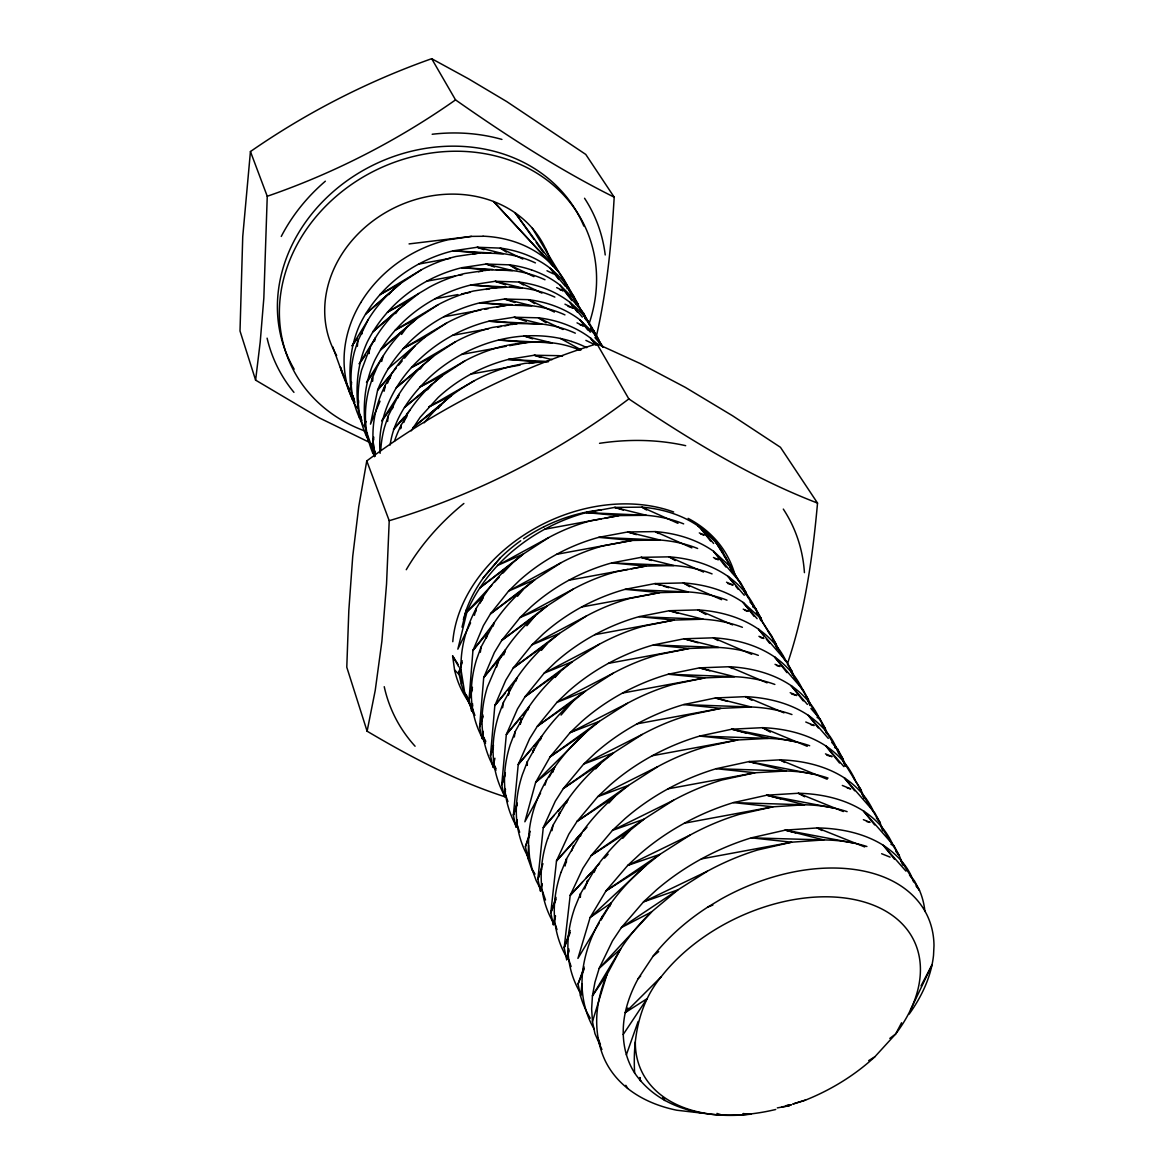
<?xml version="1.0" encoding="UTF-8"?>
<svg xmlns="http://www.w3.org/2000/svg" width="1174" height="1174" viewBox="0 0 1174 1174"><rect width="100%" height="100%" fill="white"/><g stroke="black" fill="none" stroke-linecap="round" stroke-linejoin="round"><path stroke-width="1.5" d="M596.363 336.292C606.855 290.638 611.478 243.869 614.193 197.173L585.767 154.425L506.713 101.566L468.499 78.805L431.68 58.7C367.462 81.402 306.399 112.719 250.444 151.549L267.246 196.263L263.842 297.976L260.217 341.957L255.609 380.127L319.622 418.047L368.563 441.923M775.721 1109.474C727.542 1121.155 665.203 1117.677 634.635 1072.992C632.669 1038.975 638.744 1003.829 661.065 976.929A151.035 97.251 -25.6 0 1 858.884 900.59A151.035 97.251 -25.6 0 1 895.659 1034.001L874.791 1056.849A151.035 97.251 -25.6 0 1 805.569 1100.082L793.022 1104L805.569 1100.082M527.273 765.36L527.361 761.735L541.64 736.421A160.955 116.696 -29.3 0 1 572.956 701.333L585.621 690.972L613.136 673.245A160.691 113.35 -29.3 0 1 658.335 654.71L689.226 648.459L718.591 647.446A160.544 110.664 -27.9 0 1 758.345 655.371M794.695 678.337A157.639 109.226 -25.7 0 0 792.068 671.645L787.358 664C804.953 612.094 812.643 557.489 817.53 503.088L780.446 447.294L732.429 415.684L685.337 387.376L640.05 363.47L596.906 343.791C514.256 369.517 436.214 409.286 366.758 460.927L389.225 520.698L386.554 583.86L381.902 641.209L375.225 690.444L367.11 731.211C411.238 757.303 456.979 781.429 505.965 797.102M634.635 1072.992C623.291 1055.206 620.914 1033.003 625.258 1012.619A161.528 108.184 -27 0 1 638.201 978.617L653.082 956.208A164.609 108.199 -28.1 0 1 707.775 907.091L721.027 899.108A167.618 107.524 -28.1 0 1 818.146 868.555A170.656 107.216 -27.2 0 1 906.357 889.848A173.693 108.316 -25.8 0 1 933.99 945.672L933.535 955.181A176.936 111.178 -24.3 0 1 909.175 1014.087M566.352 862.552L566.499 858.884L581.79 832.718A169.54 118.075 -29.2 0 1 615.073 796.221L628.501 785.391L657.572 766.739A169.247 114.362 -29.2 0 1 705.178 746.928L737.595 739.972L768.31 738.387A169.071 111.398 -27.8 0 1 809.678 745.725M774.855 684.442A163.289 110.958 -27.9 0 0 734.586 676.679L704.782 677.882L673.392 684.354A163.45 113.731 -29.2 0 0 627.415 703.299L599.4 721.32L586.486 731.828A163.729 117.195 -29.3 0 0 554.554 767.37L546.585 779.976A164.096 120.056 -27.9 0 0 534.772 806.2A164.008 119.997 -27.9 0 0 528.564 845.28L527.948 858.385L531.969 869.626L534.816 874.337M580.352 897.288L580.528 893.693L596.187 867.234A172.622 118.442 -29.2 0 1 630.189 830.253L643.866 819.247L673.509 800.257A172.314 114.612 -29.2 0 1 721.966 779.991L754.926 772.771L786.11 770.966A172.123 111.545 -27.8 0 1 828.052 778.083M380.127 453.325C376.766 416.961 394.376 382.372 420.63 358.217A129.61 107.524 -30.2 0 1 452.533 335.368A129.448 105.308 -30 0 1 488.942 321.206L514.168 317.229L538.411 317.816A129.36 103.547 -28.3 0 1 561.231 322.835A129.287 103.488 -28.3 0 1 590.478 338.053L598.358 344.818M576.683 304.301C572.222 289.787 561.759 277.783 550.21 268.274A122.639 101.081 -28.5 0 0 522.122 253.217A122.712 101.14 -28.5 0 0 500.3 248.11L477.187 247.259L453.193 250.825A122.786 102.725 -30.4 0 0 418.663 264.091A122.932 104.721 -30.5 0 0 388.491 285.825C376.883 296.919 367.08 309.907 359.963 324.317C349.294 347.563 347.739 374.961 352.626 399.762L352.934 396.196M357.366 346.315L357.835 340.959L368.005 319.974A123.475 104.97 -30.5 0 1 391.074 291.622L400.554 283.448L421.363 269.8A123.314 102.945 -30.3 0 1 456.07 256.46L480.151 252.865L503.353 253.701A123.241 101.346 -28.5 0 1 535.417 262.903M531.514 269.932A124.312 101.742 -28.5 0 0 509.443 264.84L486.051 264.047L461.778 267.716A124.385 103.371 -30.3 0 0 426.778 281.188A124.547 105.425 -30.4 0 0 396.21 303.185C384.441 314.412 374.491 327.517 367.242 342.104C356.426 365.525 354.768 393.158 359.67 418.193L359.992 414.598M596.143 336.953C591.314 323.011 581.13 311.418 569.801 302.232A125.956 102.343 -28.4 0 0 518.835 282.024L495.164 281.29L470.583 285.062A126.029 104.016 -30.2 0 0 435.128 298.754A126.19 106.13 -30.3 0 0 404.12 321.03C392.189 332.374 382.093 345.626 374.726 360.359C363.735 383.957 361.974 411.854 366.904 437.11L367.242 433.499M372.231 381.154L372.569 377.544L377.294 366.626L383.076 356.133A126.763 106.364 -30.3 0 1 406.835 327.15L416.609 318.785L437.99 304.785L395.242 330.099L416.609 318.785L380.479 349.911L406.85 327.15L401.537 334.429M387.596 421.481L388.139 416.154L398.999 394.317A130.211 107.773 -30.1 0 1 423.506 364.688L433.558 356.118L455.556 341.722A130.035 105.528 -30 0 1 492.141 327.502L517.47 323.481L541.816 324.053A129.947 103.752 -28.3 0 1 575.333 333.181M250.444 151.549L242.739 236.62L240.01 331.009L255.609 380.127M847.114 811.645A175.293 111.618 -27.8 0 0 804.601 804.777L772.932 806.817L739.4 814.33A175.484 114.788 -29.1 0 0 690.063 835.081L659.832 854.408L645.861 865.59A175.792 118.765 -29.2 0 0 611.14 903.07L602.394 916.263A176.115 121.964 -27.8 0 0 581.996 983.959L580.543 995.963A175.352 122.991 -25.5 0 0 590.273 1018.196M352.626 399.762L353.125 396.196M361.9 333.827L362.399 330.261L361.665 333.856M359.67 418.193L360.183 414.598M368.974 353.579L369.751 348.194L375.431 337.818A125.09 105.66 -30.4 0 1 398.852 309.144L418.766 293.485M366.904 437.11L367.433 433.499M741.161 584.256L729.729 566.162L713.587 551.325A149.538 108.889 -28 0 0 681.037 536.092A149.626 108.962 -28 0 0 655.268 531.602L627.664 531.969L598.725 537.354A149.758 111.295 -29.5 0 0 556.608 554.319A149.978 114.23 -29.5 0 0 519.348 580.572L508.577 591.094L490.512 613.797L483.38 625.669L472.946 650.499L469.042 699.557L471.581 710.916L472.638 703.813M480.327 652.274L481.12 646.947L494.225 622.704A150.786 114.436 -29.5 0 1 523.237 589.348L535.036 579.574L560.702 562.948A150.551 111.486 -29.4 0 1 603.054 545.866L632.126 540.436L659.861 540.011A150.419 109.109 -28 0 1 697.635 548.478M373.802 437.154L371.865 446.061L374.33 456.539L375.137 451.212M384.25 390.883L385.043 385.556L390.927 374.961A128.465 107.069 -30.2 0 1 415.053 345.655L404.531 358.158M392.468 408.596L393.026 405.03L392.248 408.508M728.1 576.449A152.018 109.402 -28 0 0 669.063 556.843L641.077 557.356L611.713 562.918A152.136 111.809 -29.4 0 0 568.92 580.22A152.371 114.847 -29.5 0 0 531.015 606.87L520.053 617.539L501.65 640.505L494.371 652.509L483.703 677.603L479.594 727.073L482.118 738.519L483.233 731.373M400.642 428.642L401.214 425.047L407.29 414.231A132.016 108.463 -30 0 1 432.193 384.25L442.393 375.577L464.713 361.005A131.826 106.159 -30 0 1 501.812 346.521C527.331 340.651 555.64 339.403 579.971 350.278M770.159 633.931L759.49 617.275L743.069 602.394A154.469 109.813 -27.9 0 0 683.327 582.935L654.945 583.581L625.126 589.348A154.601 112.308 -29.4 0 0 581.644 606.987A154.851 115.434 -29.4 0 0 543.078 634.063L531.925 644.864L513.155 668.123L505.745 680.26L494.826 705.603L490.483 755.498L493.021 767.004L494.181 759.827M502.589 707.79L503.455 702.404L517.132 677.633A155.702 115.624 -29.4 0 1 547.245 643.44L559.47 633.373L586.031 616.218A155.452 112.469 -29.4 0 1 629.763 598.447L659.715 592.621L688.243 591.931A155.32 109.96 -27.9 0 1 726.985 600.149M786.668 662.385C780.505 649.002 770.555 637.658 758.536 629.205A156.92 110.136 -27.9 0 0 724.872 614.119A157.008 110.195 -27.9 0 0 698.075 609.908L669.283 610.715L639.008 616.673A157.155 112.777 -29.3 0 0 594.807 634.694A157.404 115.991 -29.4 0 0 555.566 662.18L544.193 673.128L525.072 696.681L517.485 708.949L506.317 734.557L501.738 784.863L504.277 796.456L505.495 789.236M514.3 736.978L515.21 731.563L529.166 706.528A158.285 116.167 -29.4 0 1 559.881 671.88L572.31 661.681L599.342 644.247A158.035 112.924 -29.3 0 1 643.792 626.094L674.214 620.063L703.153 619.212A157.888 110.327 -27.9 0 1 742.408 627.298M802.855 690.165C796.676 676.723 786.653 665.35 774.546 656.926A159.547 110.488 -27.9 0 0 740.486 641.914A159.635 110.547 -27.9 0 0 713.337 637.82L684.119 638.788L653.375 644.952A159.781 113.203 -29.3 0 0 608.44 663.354A160.046 116.534 -29.3 0 0 568.48 691.295L556.902 702.39L537.384 726.222L529.65 738.637L518.218 764.509L513.376 815.226L515.914 826.892L517.147 819.848M526.744 765.257L527.361 761.735L522.313 774.84A161.161 119.381 -27.8 0 0 517.382 825.704M837.942 752.123C832.938 736.788 821.257 724.402 808.226 715.289A165.064 111.06 -27.8 0 0 773.387 700.482A165.167 111.119 -27.8 0 0 745.49 696.652L715.392 697.972L683.664 704.591A165.329 113.951 -29.2 0 0 637.174 723.815A165.607 117.503 -29.3 0 0 595.732 752.651L583.683 764.069L563.359 788.517L555.273 801.211L543.269 827.626L537.883 879.165L540.407 890.963L541.772 883.875M551.971 830.664L552.983 825.337L567.923 799.45A166.591 117.649 -29.3 0 1 600.516 763.438L613.679 752.769L642.222 734.44A166.297 114.069 -29.2 0 1 688.991 715.069L720.895 708.362L751.14 706.983A166.136 111.207 -27.8 0 1 791.951 714.54M366.758 460.927L358.774 506.566L352.728 556.373L348.825 610.48L346.785 667.214L367.11 731.211M462.057 680.656L461.353 684.193A148.129 116.784 -25.5 0 0 470.481 705.339M475.587 611.874L476.292 608.337L483.321 596.553A148.438 113.819 -29.6 0 1 511.82 563.608L523.399 553.967L548.654 537.604A148.218 110.943 -29.5 0 1 590.346 520.86L619.006 515.591L646.36 515.313A148.085 108.654 -28 0 1 683.664 523.883M854.819 779.36C848.641 765.741 838.353 754.339 825.982 746.033A167.97 111.266 -27.8 0 0 790.733 731.358A168.073 111.339 -27.8 0 0 762.454 727.675L731.901 729.186L699.645 736.069A168.249 114.274 -29.2 0 0 652.333 755.718A168.528 117.943 -29.2 0 0 610.098 785.039L597.815 796.618L577.065 821.374L568.788 834.215L556.491 860.894L550.797 912.844L553.306 924.716L555.097 915.823M565.076 866.001L566.499 858.884L561.04 872.385M471.581 710.916L472.652 705.589M486.329 638.172L487.049 634.62L486.08 638.128M351.657 382.328L350.175 389.504L351.51 384.294M482.118 738.519L483.248 733.163M358.686 400.848L357.219 407.862L358.584 402.609M368.636 353.462L369.751 348.194L361.607 370.118A125.207 107.304 -28.5 0 0 359.626 414.158L362.018 420.894M873.383 811.219C867.219 797.542 856.844 786.154 844.37 777.907A171.081 111.501 -27.8 0 0 780.035 759.842L749.012 761.574L716.228 768.706A171.272 114.524 -29.2 0 0 668.065 788.825A171.565 118.325 -29.2 0 0 625.023 818.645L612.476 830.385L591.27 855.464L582.818 868.452L570.182 895.41L564.18 947.756L566.675 959.701L568.92 948.988M579.78 897.259L580.528 893.693L574.922 907.326A172.842 121.509 -27.8 0 0 568.803 959.818L571.122 966.584M365.569 421.407L364.439 426.705L365.833 421.407M390.12 445.049C393.789 418.502 410.43 395.814 429.244 377.602A131.4 108.228 -30.1 0 1 461.602 354.445A131.224 105.954 -30 0 1 498.524 340.049C522.489 334.164 548.067 333.944 571.709 341.473M493.021 767.004L494.914 758.243M508.518 695.081L509.663 689.828L508.137 695.008M383.883 390.898L385.043 385.556A128.714 108.889 -28.5 0 0 376.605 407.906A128.641 108.83 -28.5 0 0 373.127 441.894L374.33 456.539M504.277 796.456L505.451 791.159M520.361 724.138L521.535 718.84L519.979 724.05M400.422 428.554L401.214 425.047A132.28 110.385 -28.4 0 0 394.479 441.219M515.914 826.892L517.132 821.565M533.025 752.417L533.847 748.88L532.761 752.373M528.799 854.819L527.948 858.385L525.424 846.645L530.31 831.265M462.013 627.18L466.225 610.04A137.314 106.775 -27.4 0 1 483.468 577.667M540.407 890.963L542.124 883.963M558.912 815.695L559.778 812.203L558.648 815.636M553.306 924.716L555.551 915.925M374.521 341.311L375.431 337.818L359.156 363.94L365.598 355.062M381.682 361.431L383.076 356.133L366.493 382.416L374.99 370.779M566.675 959.701L569.008 950.867M586.721 883.802L587.66 880.28L584.652 888.923M371.865 446.061L373.714 439.12M389.988 378.439L390.927 374.961L377.632 390.106L370.485 424.152L380.024 401.2M474.399 615.323L476.292 608.337A148.672 116.153 -28 0 0 461.059 670.119L461.353 684.193L458.814 672.907L462.13 660.698M398.045 397.81L398.999 394.317L381.77 420.894L390.326 409.359M581.497 992.5L580.543 995.963L578.063 983.959L584.153 967.038M406.321 417.753L407.29 414.231L393.481 429.449L404.047 417.122M472.447 687.274L469.042 699.557L472.403 689.314M483.013 715.039L479.594 727.073L483.042 716.756M496.69 666.92L498.158 661.754L505.48 649.706A153.207 115.037 -29.5 0 1 535.051 615.939L547.04 606.019L573.161 589.143A152.958 111.985 -29.4 0 1 616.189 571.723L645.7 566.088L673.817 565.545A152.84 109.549 -27.9 0 1 712.075 573.895M493.506 745.123L490.483 755.498L493.447 746.84M505.392 772.697L501.738 784.863L505.319 774.649M463.348 619.578L466.225 610.04M601.91 1049.527L594.939 1033.604L592.474 1021.541L606.797 974.875L620.738 948.841A179.182 119.19 -29.1 0 1 651.526 911.904L677.941 889.848L707.262 871.269A178.771 114.905 -29.1 0 1 757.524 850.005L791.628 842.198L823.81 839.924A178.565 111.618 -27.8 0 1 866.911 846.498M517.147 803.001L513.376 815.226L517.059 804.953M357.835 340.959L354.401 351.965A123.593 106.57 -28.6 0 0 352.523 395.638L354.915 402.359M544.956 785.098L546.585 779.976M458.814 672.907L462.16 662.503M482.206 600.031L483.321 596.553L466.973 611.83L457.845 649.163L470.583 622.866M388.139 416.154L384.426 427.585A130.343 109.549 -28.3 0 0 380.743 450.611M542.946 863.712L537.883 879.165L541.728 868.995M493.095 626.124L494.225 622.704L472.946 650.499L487.797 632.434M503.763 654.872L505.48 649.706L483.703 677.603L504.703 652.377M556.036 897.332L550.797 912.844L556.08 899.211M571.723 850.783L573.455 845.618M515.944 681.096L517.132 677.633L494.826 705.603L505.304 693.174M570.197 930.454L564.18 947.756L570.182 932.655M527.977 709.932L529.166 706.528L506.317 734.557L520.596 717.842M626.344 1054.839L638.142 1021.468M540.407 739.84L541.64 736.421L518.218 764.509L531.308 749.408M601.176 919.653L602.394 916.263M481.12 646.947L476.527 659.539A150.962 116.813 -27.9 0 0 472.55 708.744L474.898 715.436M525.424 846.645L529.753 834.831M552.69 772.433L554.539 767.37L535.652 782.324L524.866 821.785L540.583 792.978M503.455 702.404L498.657 715.26A155.893 118.134 -27.9 0 0 494.225 765.287A156.303 119.19 -25.5 0 0 505.26 796.926M566.646 802.84L567.923 799.45L543.269 827.626L554.231 815.328M515.21 731.563L510.279 744.536A158.49 118.779 -27.9 0 0 505.612 794.989A158.916 119.851 -25.5 0 0 516.692 826.819M580.47 836.123L581.79 832.718L556.491 860.894L573.572 842.037M547.671 838.706L552.983 825.337M594.176 872.267L596.187 867.234L570.182 895.41L582.436 882.114M578.063 983.959L584.256 968.799M609.746 906.445L611.126 903.07L590.126 917.496L577.916 958.41L599.136 923.058M387.523 383.164L390.927 374.961M403.753 422.552L407.29 414.231M910.481 1009.992L932.009 964.925L921.018 985.808M480.137 603.128L483.321 596.553M498.158 661.754L487.415 686.937A153.383 117.488 -27.9 0 0 483.218 736.553L485.552 743.23M901.573 1022.759L895.659 1034.001L889.819 1038.403M549.3 776.983L554.539 767.37M603.01 346.858L594.69 334.15L580 319.9A127.628 102.945 -28.4 0 0 528.491 299.678L504.541 299.018L479.638 302.877A127.717 104.662 -30.1 0 0 443.713 316.804A127.878 106.819 -30.2 0 0 412.265 339.359C397.252 353.55 385.072 370.793 377.632 390.106L396.342 367.888M411.179 430.858L420.233 417.181L438.093 397.546A133.234 108.918 -30 0 1 470.935 374.08A133.044 106.585 -29.9 0 1 508.371 359.435L534.243 355.238L559.103 355.678A132.97 104.721 -28.2 0 1 562.551 356.104M623.174 1034.543L647.021 998.707L625.258 1012.619L627.929 1007.996M600.971 919.976L611.126 903.07M368.005 319.974L352.009 345.963L357.292 338.611M388.961 294.557L391.074 291.622L365.54 314.074L400.554 283.448L379.862 294.689L421.363 269.8M395.638 313.59L398.852 309.144L372.906 331.758L408.479 300.882L387.449 312.167L429.567 287.058A124.928 103.591 -30.3 0 1 464.713 273.498L489.103 269.815L512.583 270.578A124.855 101.947 -28.4 0 1 545 279.764M420.292 369.003L423.506 364.688L396.254 387.743L433.558 356.118L411.487 367.506L455.556 341.722M437.887 408.684C447.338 396.592 461.162 388.653 474.135 380.831A133.675 106.79 -29.9 0 1 511.747 366.097L524.793 363.382L548.61 361.548M517.514 596.289L523.237 589.348L490.512 613.797L535.036 579.574L508.577 591.094L560.702 562.948M526.877 625.742L535.036 615.939L501.65 640.505L547.04 606.019L520.053 617.539L573.161 589.143M398.69 365.099L402.198 360.932M507.638 690.415L509.971 687.641M541.419 650.337L547.245 643.44L513.155 668.123L559.47 633.373L531.925 644.864L586.031 616.218M500.197 558.002L483.394 577.637L500.197 558.002A134.584 103.488 -28.3 0 1 520.742 540.73M522.988 715.054L525.365 712.28M555.111 677.457L559.881 671.88L525.072 696.681L572.31 661.681L544.193 673.128L599.342 644.247M406.395 414.378L409.902 410.269M427.497 389.739L432.193 384.25L404.472 407.466L442.393 375.577L419.954 386.994L464.713 361.005M533.686 746.649L537.252 742.54M561.055 715.069L572.941 701.333L537.384 726.222L585.621 690.972L556.902 702.39L613.136 673.245M557.885 811.234L560.321 808.504M595.644 768.897L600.516 763.438L563.359 788.517L613.679 752.769L583.683 764.069L642.222 734.44M576.008 839.337L580.895 833.951M583.331 831.251L587 827.215M608.968 802.957L615.073 796.221L577.065 821.374L628.501 785.391L597.815 796.618L657.572 766.739M586.105 878.123L591.006 872.796M594.675 868.804L599.576 863.492M604.463 858.179L608.147 854.188M622.836 838.236L630.174 830.253L591.27 855.464L643.866 819.247L612.476 830.385L673.509 800.257M491.877 585.048L466.973 611.83C476.189 590.126 490.703 570.99 508.048 555.126A147.66 113.614 -29.6 0 1 544.692 529.254A147.44 110.767 -29.5 0 1 586.164 512.612M494.371 582.363L499.361 577.006M503.088 572.985L511.805 563.608L479.726 587.939L523.399 553.967L497.468 565.501L548.654 537.604M638.201 978.617L640.666 975.99M625.258 1012.619L661.065 976.929M388.256 368.563L424.959 337.187L446.648 322.997A128.289 104.882 -30.1 0 1 482.749 308.997L507.755 305.093L531.793 305.739A128.215 103.151 -28.4 0 1 564.943 314.881M653.082 956.208L658.673 951.586M817.53 503.088C750.201 477.202 688.58 438.885 628.838 398.911C556.96 453.267 475.617 494.9 389.225 520.698M614.193 197.173C558.589 169.438 506.361 135.494 455.541 99.893C397.648 140.572 334.164 173.209 267.246 196.263M868.672 1060.621L874.791 1056.849M446.648 322.997L403.254 348.546L424.959 337.187M474.135 380.831L428.657 407.055L451.491 395.609L412.94 427.747L441.131 404.399A133.865 109.153 -30 0 0 424.181 422.816M627.415 703.299L570.05 732.679L550.136 756.819L535.652 782.324L586.486 731.828L550.136 756.819L599.4 721.32L570.05 732.679L581.864 721.423A162.775 117.033 -29.3 0 1 622.543 693.056A162.511 113.599 -29.3 0 1 668.255 674.243L699.484 667.859L729.127 666.729A162.35 110.855 -27.9 0 1 756.658 670.677A162.261 110.796 -27.9 0 1 791.085 685.601C803.295 693.995 813.406 705.383 819.599 718.899M690.063 835.081L627.694 865.443L606.019 890.846L590.126 917.496L645.861 865.59L606.019 890.846L659.832 854.408L627.694 865.443L640.505 853.527A174.706 118.662 -29.2 0 1 684.413 823.194A174.398 114.729 -29.1 0 1 733.457 802.605L766.783 795.194L798.291 793.257A174.207 111.589 -27.8 0 1 827.391 796.588A174.104 111.53 -27.8 0 1 863.448 810.97C876.009 819.129 886.458 830.517 892.622 844.238M707.262 871.269L643.513 901.867L621.354 927.592L612.476 940.888L599.166 968.403L594.954 982.227L592.444 995.816L591.637 1008.98L592.474 1021.541M707.761 907.076L712.853 905.081M604.845 518.189L619.006 515.591L586.164 512.612L614.677 507.403L641.899 507.153A147.322 108.492 -28 0 1 667.36 511.717A147.234 108.419 -28 0 1 699.543 527.009M785.89 1105.952L791.056 1104.881L785.67 1105.747M913.548 881.879C908.603 866.397 896.598 854.056 883.259 845.265A177.347 111.559 -27.8 0 0 846.762 831.075A177.45 111.618 -27.8 0 0 817.265 827.934L785.245 830.121L751.345 837.84A177.641 114.876 -29.1 0 0 701.392 858.913A177.964 118.941 -29.1 0 0 656.604 889.775L643.513 901.867L677.941 889.848L621.354 927.592L651.57 911.934L599.166 968.403L620.738 948.841L592.444 995.816L606.797 974.875A179.431 122.345 -27.8 0 0 596.935 1013.94C595.834 1029.73 598.3 1045.755 604.933 1060.181A179.358 116.725 -25.6 0 0 676.87 1110.237L703.681 1113.319M668.065 788.825L754.926 772.771L716.228 768.706L786.11 770.966L749.012 761.574L814.932 774.429M684.413 823.194L772.932 806.817L733.457 802.605L804.601 804.792L766.783 795.194L833.834 808.064M701.392 858.913L791.628 842.198L751.345 837.84L823.81 839.924L785.245 830.121L853.454 843.005M544.692 529.254L601.308 518.849M556.608 554.319L632.126 540.436L598.725 537.354L659.861 540.011L627.664 531.969L636.381 534.64M568.92 580.22L627.841 569.375M631.407 568.715L645.7 566.088L611.713 562.918L673.817 565.545L641.077 557.356L651.482 560.497M581.644 606.987L659.715 592.621L625.126 589.348L688.243 591.931L654.945 583.581L660.126 585.122M594.807 634.694L674.214 620.063L639.008 616.673L703.153 619.212L669.283 610.715L678.029 613.283M608.44 663.354L689.226 648.459L653.375 644.952L718.591 647.446L684.119 638.788L698.075 642.809M622.543 693.042L704.782 677.882L668.255 674.243L734.572 676.694L699.484 667.859L709.903 670.809M637.174 723.815L720.895 708.362L683.664 704.591L751.14 706.983L715.392 697.972L727.733 701.406M652.333 755.718L737.595 739.972L699.645 736.069L768.31 738.387L731.901 729.186L796.72 742.012M785.729 1105.864L791.056 1104.881M418.648 264.091L450.273 258.324M473.122 254.156L480.151 252.865L453.193 250.825L490.805 252.982M426.778 281.188L455.263 275.993M458.829 275.332L462.395 274.687M478.42 271.766L481.971 271.106M485.537 270.46L489.103 269.815L461.778 267.716L492.625 269.448M435.128 298.754L457.933 294.586M461.455 293.94L470.216 292.341M486.021 289.45L489.529 288.819M493.036 288.173L510.352 287.014L522.048 287.909A126.513 102.549 -28.4 0 1 554.847 297.095M443.713 316.804L481.061 309.98M484.627 309.32L488.179 308.674M497.072 307.045L507.755 305.093L479.638 302.877L512.011 304.653M452.533 335.353L488.604 328.764M497.629 327.106L501.239 326.445M504.835 325.8L508.445 325.139M512.055 324.479L517.47 323.481L488.942 321.206L541.816 324.053L514.168 317.229L526.319 321.353M461.602 354.445L506.097 346.301M509.663 345.655L527.464 342.397L498.524 340.049L552.103 342.896L524.059 335.969L532.673 338.846M470.935 374.08L520.17 365.07M528.96 363.456L537.751 361.856L508.371 359.449L548.214 361.519M777.291 1107.904L789.354 1105.747L781.723 1106.877M409.066 243.913L471.434 236.385L483.072 236.282M471.434 236.385L447.646 239.878A121.744 102.285 -30.4 0 0 413.38 253.012A121.905 104.266 -30.6 0 0 360.756 302.613M586.164 512.612L646.36 515.313L614.677 507.403L623.291 510.074M506.082 287.028L470.583 285.062L498.304 287.219L473.606 291.005A126.587 104.237 -30.2 0 0 437.99 304.785M509.633 287.219L522.048 287.909L495.164 281.29L505.583 284.871M515.606 304.844L531.793 305.739L504.541 299.018L514.843 302.525M494.401 253.188L503.353 253.701L477.187 247.259L483.967 249.636M496.25 269.653L512.583 270.578L486.051 264.047L494.621 267.026M743.098 1113.612L748.484 1114.17L743.436 1113.612M552.029 359.626L534.243 355.238L541.067 357.498M785.245 830.121L795.723 832.821M766.783 795.194L780.783 798.878M866.544 821.462L870.037 822.372L863.374 819.672M749.012 761.574L756.027 763.467M847.217 787.974L850.724 788.913L842.316 785.45M731.901 729.186L745.96 733.046M826.834 755.205L832.102 756.643L825.469 753.884M810.618 724.549L814.14 725.532L805.775 722.01M791.584 694.01L796.794 695.492L790.205 692.689M776.572 665.467L780.05 666.48L775.045 664.337M760.37 637.409L763.863 638.436L758.932 636.308M663.574 586.149L668.754 587.69M744.771 610.304L748.22 611.331L743.23 609.145M727.865 583.522L733.075 585.092L726.515 582.201M714.937 558.633L718.415 559.704L713.44 557.489M700.775 534.053L704.224 535.109L699.308 532.908M716.918 1113.422L722.083 1115.08M580.073 324.787L583.493 325.961L577.021 322.865M568.011 306.341L573.206 308.131L564.973 304.183M559.763 289.596L563.197 290.785L556.681 287.63M864.68 846.938L817.251 827.934L822.035 830.532M881.63 853.718L890.097 857.123M843.343 811.542L798.291 793.257L804.689 796.764M827.156 779.228L780.035 759.857L784.775 762.498M807.228 746.297L762.454 727.675L770.364 732.136M783.997 712.853L745.49 696.652L751.859 700.276M767.092 682.857L729.127 666.729L732.268 668.534M751.698 654.3L713.337 637.834L718.062 640.578M732.62 624.891L698.075 609.922L705.868 614.501M721.599 599.679L683.327 582.935L689.593 586.662M703.534 572.061L669.063 556.843L675.255 560.556M691.824 547.876L655.268 531.602L658.379 533.48M677.985 523.34L641.899 507.153L646.522 509.971M562.962 329.498L538.411 317.816L546.057 322.733M585.885 340.387L594.073 344.29M554.377 312.049L528.491 299.678L534.537 303.582M541.904 293.104L518.835 282.024L523.413 284.988M533.877 276.624L509.443 264.84L517 269.756M522.841 259.043L500.3 248.11L506.405 252.102M546.996 270.754L553.438 273.88M890.934 844.238L894.118 845.999L899.269 855.641A174.97 110.297 -25.7 0 1 901.808 862.435M560.38 338.42L581.071 349.881M834.553 747.442L837.737 749.247L842.873 758.859A165.857 110.004 -25.7 0 1 845.471 765.609M817.075 717.402L820.215 719.207L825.366 728.79A163.025 109.784 -25.7 0 1 827.376 733.823M752.71 606.841L755.807 608.704L760.899 618.155A152.591 108.507 -25.7 0 1 762.293 621.442M590.639 328.588L593.692 330.569L598.505 339.418A126.352 101.815 -25.7 0 1 600.486 344.041M580.484 311.125L583.507 313.106L588.291 321.896A124.693 101.228 -25.7 0 1 589.642 324.949M570.535 294.087L573.587 296.083L578.356 304.829L576.185 302.012M703.343 529.885L697.649 525.673A146.838 111.853 -25.6 0 1 722.362 551.34M733.75 583.639L728.085 576.449C739.928 584.931 749.702 596.231 755.851 609.482M710.622 541.126L699.543 526.994L715.553 541.801L723.551 553.585M458.124 664.469L452.606 655.899L454.558 669.914L459.606 675.021M905.961 871.137L883.259 845.265L894.573 859.339M909.542 875.217L914.326 880.661L919.462 890.303A178.243 110.253 -25.7 0 1 924.907 911.45M894.118 845.999L863.448 810.97L874.645 824.926M828.286 738.387L808.226 715.289L818.293 727.939M831.823 742.467L837.737 749.247M843.901 766.637L825.982 746.033L839.542 763.041M853.469 777.614L861.012 789.97A168.777 110.165 -25.7 0 1 864.137 798.481M807.404 704.429L791.1 685.601L803.251 700.922M810.896 708.465L820.215 719.207M757.098 618.683L743.069 602.394L754.119 616.423M767.62 630.908L771.127 634.973L776.234 644.467A155.071 108.889 -25.7 0 1 778.259 649.442M728.085 576.449L744.257 595.262M750.025 601.983L755.807 608.704M699.543 526.994L713.66 543.489M724.255 555.845L731.666 567.967A147.865 107.67 -25.7 0 1 733.691 572.883M582.319 317.083L569.801 302.232L577.535 312.24M591.417 327.869L593.692 330.569M590.346 332.169L580 319.9L587.807 329.997M594.954 337.613L602.996 347.152M596.289 344.936L590.478 338.053L595.908 345.068M565.398 286.353L550.21 268.274L558.868 279.529M568.906 290.521L573.587 296.083M583.507 313.106L559.881 285.033A124.239 101.683 -28.5 0 0 531.514 269.917M916.072 886.076L919.462 890.303L900.781 860.028L902.762 865.091M895.909 851.444L899.269 855.641L880.838 825.777L882.819 830.81M854.657 790.777L844.37 777.907L874.645 812.584L879.796 822.211A171.815 110.268 -25.7 0 1 882.364 829.005M876.362 817.926L879.796 822.211L861.628 792.758L862.949 796.089M838.397 753.238L842.873 758.859L825.205 730.199L826.555 733.559M858.752 787.138L861.012 789.97L843.093 760.928L845.119 766.02M822.049 724.607L825.366 728.79L807.932 700.511L809.943 705.53M764.127 636.279L758.536 629.205L786.947 662.121L792.068 671.645L789.838 668.813M766.358 639.111L769.718 643.352M786.962 672.629L774.546 656.926L803.309 690.195L808.431 699.748A160.28 109.534 -25.7 0 1 810.456 704.752M806.171 696.886L808.431 699.748L791.247 671.836L792.567 675.153M772.918 640.256L776.234 644.467L759.49 617.275L760.84 620.62M725.899 567.013L713.587 551.325L740.97 583.258L746.048 592.665A150.199 108.096 -25.7 0 1 748.087 597.61M743.817 589.818L746.048 592.665L729.729 566.162L732.488 572.941M736.01 586.516L738.27 589.392M756.379 612.402L760.899 618.155L744.375 591.314L745.71 594.631M728.335 563.74L731.666 567.967L715.553 541.801M594.088 333.695L598.505 339.418L584.373 316.422L585.767 319.768M571.899 300.632L559.881 285.033L574.321 299.15L584.916 316.1M585.019 317.64L588.291 321.896L574.321 299.15L576.405 304.139M466.944 696.05L464.757 693.1L461.059 670.119M662.752 1097.661L664.88 1100.566L662.899 1097.778M534.082 239.481L515.21 212.905L558.164 271.414L493.579 201.502L551.486 264.033A121.45 99.981 -25.7 0 1 571.782 295.804M536.166 242.431L543.503 252.762M548.742 260.144L552.939 266.043M565.516 283.756L568.656 288.188L532.365 228.299M785.465 660.933L775.104 644.1L777.144 649.178M578.356 304.829L564.518 282.332L567.291 288.907M602.321 346.565L594.69 334.15L596.803 339.227M625.845 1085.304L627.708 1088.459M528.549 845.28L529.577 857.475L532.101 869.23L534.713 873.691M431.68 58.7L455.541 99.893M596.906 343.791L628.838 398.911M452.606 655.899L458.77 666.817M468.235 699.322L464.757 693.1L473.9 714.291M495.971 768.5L494.239 765.287L495.971 770.261M485.816 741.366L483.218 736.553A153.794 118.501 -25.5 0 0 495.032 769.454M594.264 1029.202C586.12 1015.583 582.26 999.764 581.981 983.959M540.832 889.613L536.122 880.515L532.101 869.23M361.298 417.416L359.626 414.158A125.501 108.052 -25.4 0 0 370.441 444.08M354.196 398.881L352.538 395.638A123.872 107.289 -25.4 0 0 363.28 425.355M551.721 262.316L545.029 247.523A117.429 101.258 -25.6 0 0 391.72 209.163A117.429 101.258 -25.6 0 0 336.644 355.473M332.741 346.829L342.206 372.98M597.977 1038.021L600.428 1044.522M372.701 381.139L372.569 377.544L369.003 388.755A126.865 108.052 -28.5 0 0 366.919 433.162L372.906 450.038M519.671 832.249L517.396 825.689A161.601 120.496 -25.5 0 0 528.52 857.71M505.612 794.989L507.916 801.578M547.642 838.706A166.796 120.526 -27.8 0 0 542.183 890.376L545.514 900.047M561.011 872.385A169.775 121.039 -27.8 0 0 555.243 924.466L557.019 929.617M375.225 456.202L373.112 441.894M639.801 1077.497L640.578 1081.049L639.815 1077.629M365.657 431.284A162.526 140.205 -25.6 0 1 293.016 252.733A162.526 140.205 -25.6 0 1 494.122 155.614A162.526 140.205 -25.6 0 1 589.216 323.32M294.131 369.194A161.836 139.882 -25.6 0 1 372.892 165.24A161.836 139.882 -25.6 0 1 583.845 226.083M750.978 1114.155A151.035 97.251 -25.6 0 1 635.325 1041.984M545.763 249.079A117.429 101.258 -25.6 0 1 547.788 253.833M483.086 236.179A121.597 100.788 -28.7 0 1 551.501 264.018M571.694 341.487A131.004 104.016 -28.2 0 1 586.721 347.665M580.088 992.456A173.341 122.756 -25.5 0 1 568.803 959.818M566.514 956.971A170.245 122.243 -25.5 0 1 555.258 924.466M553.409 922.735A167.266 121.685 -25.5 0 1 542.183 890.376M484.304 741.44A151.358 117.811 -25.5 0 1 472.55 708.729M373.024 453.692A127.174 108.815 -25.4 0 1 366.919 433.162M584.549 198.259A175.513 151.74 -25.6 0 1 605.226 254.963M293.955 392.351A175.513 151.74 -25.6 0 1 267.1 338.156M281.261 236.444A175.513 151.74 -25.6 0 1 325.359 181.192M432.179 134.262A175.513 151.74 -25.6 0 1 501.929 139.427M356.294 407.114A122.213 106.482 -25.4 0 1 345.611 377.602A122.008 105.821 -28.6 0 1 360.785 302.569M349.5 389.313A120.673 105.689 -25.2 0 1 340.489 367.271L344.951 378.923A121.7 106.232 -25.4 0 0 353.976 401.068M688.125 518.38A148.834 113.335 -25.6 0 1 734.733 573.998M467.634 700.276A148.834 113.335 -25.6 0 1 454.558 669.914M452.782 641.694A148.834 113.335 -25.6 0 1 673.671 511.996M731.285 570.109A146.838 111.853 -25.6 0 0 725.84 557.356L717.71 544.501A147.029 107.465 -25.7 0 1 723.345 552.91M543.988 526.759A131.943 99.863 -28.2 0 1 601.147 509.912M523.516 538.793A134.584 103.488 -28.3 0 1 543.988 526.744M783.307 509.09A220.624 168.175 -25.6 0 1 804.425 572.633M415.082 746.224A220.624 168.175 -25.6 0 1 384.236 686.702M406.263 569.713A220.624 168.175 -25.6 0 1 463.877 503.47M599.532 443.317A220.624 168.175 -25.6 0 1 685.689 445.68M703.417 529.812A147.043 107.612 -26.1 0 1 716.698 543.151"/></g></svg>
